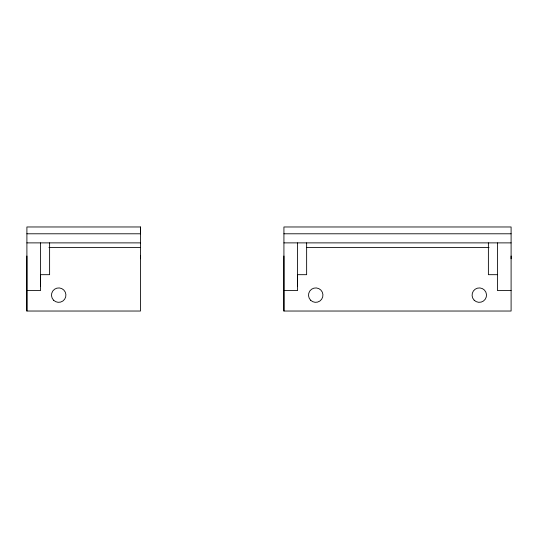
<?xml version="1.0" encoding="UTF-8"?>
<svg xmlns="http://www.w3.org/2000/svg" width="538" height="538" viewBox="0 0 538 538"><rect width="100%" height="100%" fill="white"/><g stroke="black" fill="none" stroke-linecap="round" stroke-linejoin="round"><path stroke-width="0.81" d="M26.9 311.031L26.9 226.975L140.485 226.969L140.485 311.031L26.9 311.031L26.9 256.007M40.532 286.324L40.532 274.911M283.923 311.031L283.923 226.975L511.1 226.975L511.1 311.031L283.923 311.031L283.923 256.007M297.554 286.324L297.554 274.911M511.1 258.778L511.1 256.007M26.9 233.788L140.485 233.788L140.485 226.969M283.923 233.788L511.1 233.788M26.9 242.88L140.485 242.88M283.923 242.88L511.1 242.88M48.931 247.419L140.485 247.419M306.794 247.419L489.069 247.419M40.532 274.683L49.617 274.683L49.617 242.88M297.554 274.683L306.64 274.683L306.64 242.88M497.468 274.683L488.383 274.683L488.383 242.88M26.9 290.587L40.532 290.587L40.532 242.88M283.923 290.587L297.554 290.587L297.554 242.88M511.1 290.587L497.468 290.587L497.468 242.88M140.485 256.001L140.485 258.771M310.628 300.231A7.216 7.216 0 0 0 322.699 296.996A7.216 7.216 0 0 0 313.862 288.16A7.216 7.216 0 0 0 310.628 300.231M474.193 300.231A7.216 7.216 0 0 0 486.265 296.996A7.216 7.216 0 0 0 477.428 288.16A7.216 7.216 0 0 0 474.193 300.231M53.605 300.231A7.216 7.216 0 0 0 65.676 296.996A7.216 7.216 0 0 0 56.84 288.16A7.216 7.216 0 0 0 53.605 300.231"/></g></svg>
